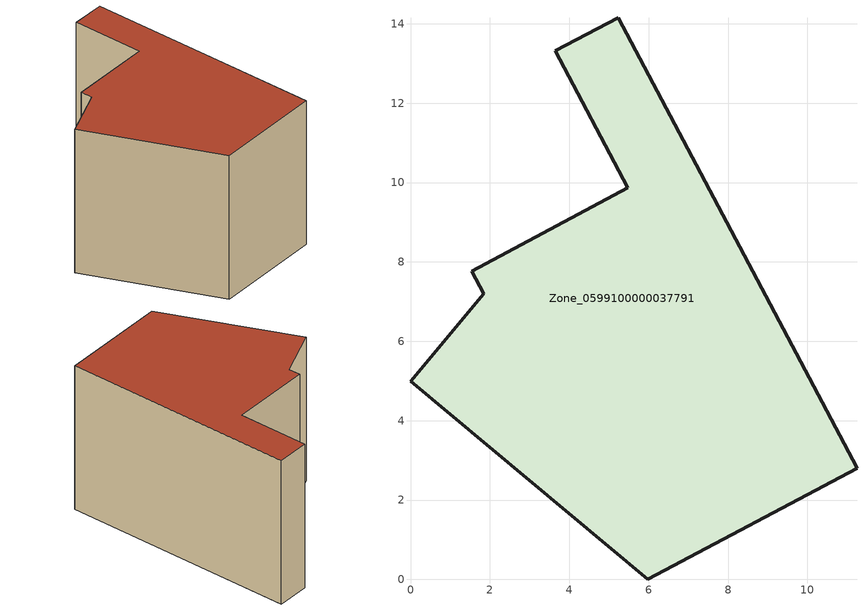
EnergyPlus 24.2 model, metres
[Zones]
Zone_0599100000037791
 floor ground (C_G): 0,5 1.84,7.2 1.54,7.77 5.48,9.87 3.65,13.32 5.24,14.16 11.25,2.8 5.98,0 z0
 wall outside (C_F): 5.98,0 11.25,2.8 5.24,14.16 3.65,13.32 5.48,9.87 1.54,7.77 1.84,7.2 0,5 5.98,0 z0:8.45
 roof outside (C_R): 1.84,7.2 0,5 5.98,0 11.25,2.8 5.24,14.16 3.65,13.32 5.48,9.87 1.54,7.77 z8.45
[BUILDING]
Pand.0599100000037791: North Axis=0; Terrain=City; Loads Convergence Tolerance Value=0.04; Temperature Convergence Tolerance Value=0.4; Solar Distribution=FullExterior; Maximum Number of Warmup Days=25; Minimum Number of Warmup Days=1
[Site:Location]
Rotterdam.The.Hague.AP_ZH_NLD Design_Conditions: Latitude=51.96; Longitude=4.45; Time Zone=1; Elevation=-4.5
[SITE:GROUNDTEMPERATURE:BUILDINGSURFACE]
18, 18, 18, 18, 18, 18, 18, 18, 18, 18, 18, 18
[MATERIAL] Thermal Absorptance=0.9; Solar Absorptance=0.7; Visible Absorptance=0.7
Name | Roughness | Thickness | Conductivity | Density | Specific Heat
G.TI.1975-1991 | MediumSmooth | 0.15 | 0.288461 | 540 | 1210
F.TI.1975-1991 | Rough | 0.3 | 0.230769 | 1920 | 840
R.TI.1975-1991 | MediumRough | 0.2 | 0.153846 | 1500 | 1000
[CONSTRUCTION]
C_G: G.TI.1975-1991
C_F: F.TI.1975-1991
C_R: R.TI.1975-1991
[ZONE]
Zone_0599100000037791: Type=1; Multiplier=1; Ceiling Height=Autocalculate; Volume=Autocalculate; Floor Area=autocalculate; Part of Total Floor Area=Yes
[ZONEINFILTRATION:DESIGNFLOWRATE]
Infil_Zone_0599100000037791: Zone or ZoneList or Space or SpaceList=Zone_0599100000037791; Schedule=AlwaysOn; Design Flow Rate Calculation Method=Flow/Area; Flow Rate per Floor Area=0.003; Constant Term Coefficient=1; Temperature Term Coefficient=0; Velocity Term Coefficient=0; Velocity Squared Term Coefficient=0
[HVACTEMPLATE:ZONE:IDEALLOADSAIRSYSTEM]
Zone_0599100000037791: Maximum Heating Supply Air Temperature=50; Minimum Cooling Supply Air Temperature=13; Maximum Heating Supply Air Humidity Ratio=0.0156; Minimum Cooling Supply Air Humidity Ratio=0.0077; Heating Limit=NoLimit; Cooling Limit=NoLimit; Dehumidification Control Type=ConstantSensibleHeatRatio; Cooling Sensible Heat Ratio=0.7; Dehumidification Setpoint=60; Humidification Control Type=None; Humidification Setpoint=30; Outdoor Air Method=None; Outdoor Air Flow Rate per Person=0.00944; Outdoor Air Flow Rate per Zone Floor Area=0; Outdoor Air Flow Rate per Zone=0; Demand Controlled Ventilation Type=None; Outdoor Air Economizer Type=NoEconomizer; Heat Recovery Type=None; Sensible Heat Recovery Effectiveness=0.7; Latent Heat Recovery Effectiveness=0.65
[ZONECONTROL:THERMOSTAT]
ThermostatControl_Zone_0599100000037791: Zone or ZoneList=Zone_0599100000037791; Control Type Schedule=DualSetpointControlType; Control 1=Thermostat_Zone_0599100000037791; Temperature Difference Between Cutout And Setpoint=0
[THERMOSTATSETPOINT:DUALSETPOINT]
Thermostat_Zone_0599100000037791: Heating Setpoint Temperature Schedule=HeatingSetpoint_Zone_0599100000037791; Cooling Setpoint Temperature Schedule=CoolingSetpoint_Zone_0599100000037791
[SCHEDULE:COMPACT]
HeatingSetpoint_Zone_0599100000037791: Through: 12/31, For: AllDays, Until: 24:00, 21
CoolingSetpoint_Zone_0599100000037791: Through: 12/31, For: AllDays, Until: 24:00, 24
DualSetpointControlType: Through: 12/31, For: AllDays, Until: 24:00, 4
AlwaysOn: Through: 12/31, For: AllDays, Until: 24:00, 1
